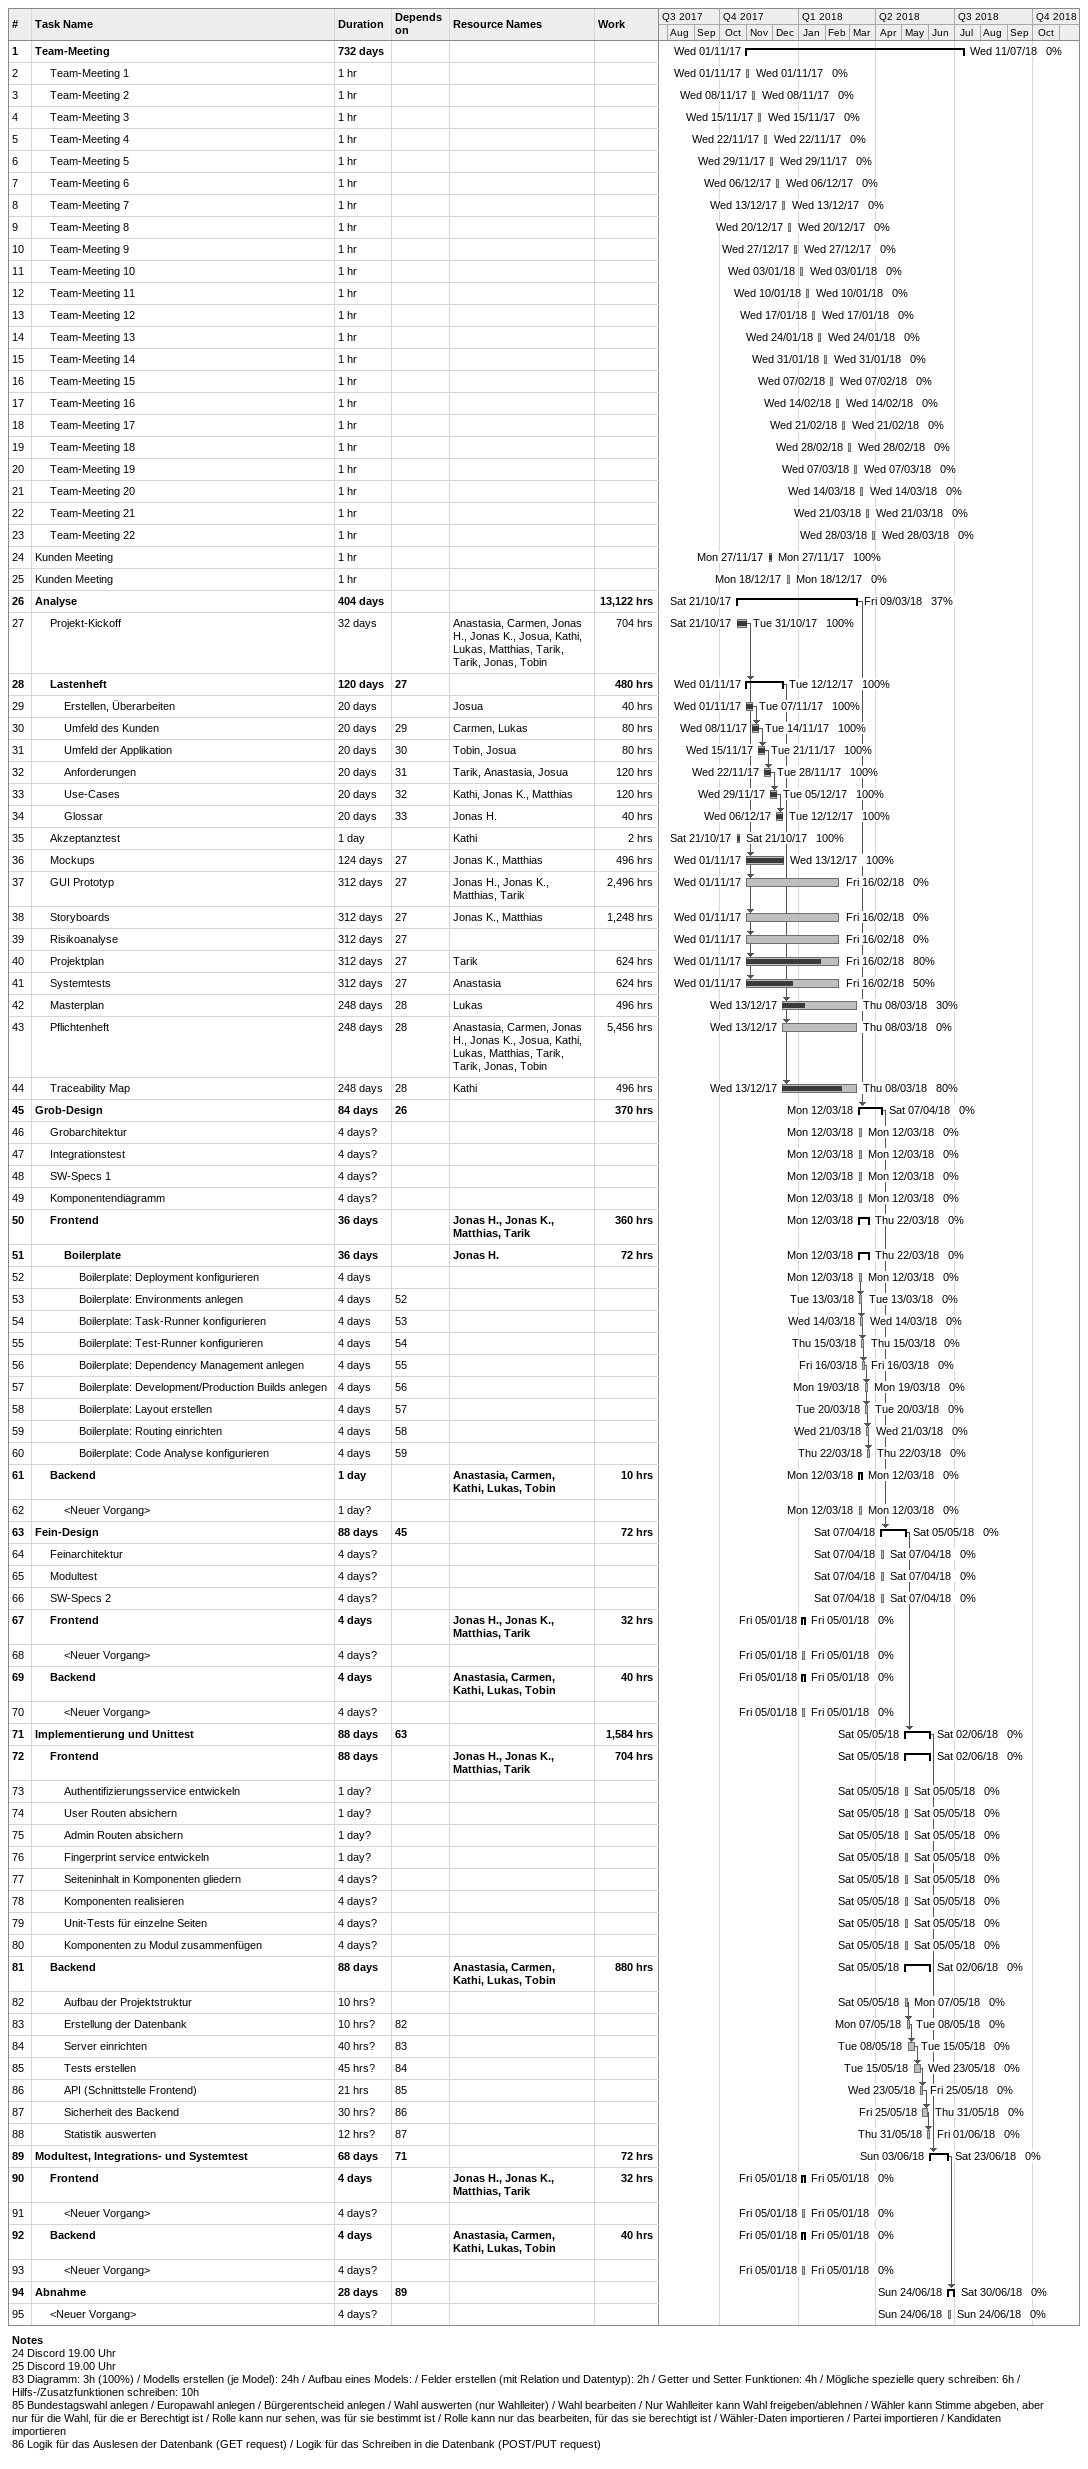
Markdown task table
| ID | Level | Task | Duration | Start | Finish | Predecessors | Resources | % complete | Work (h) |
|---|---|---|---|---|---|---|---|---|---|
| 1 | 1 | **Team-Meeting** | 732d | 2017-11-01 | 2018-07-11 |  |  | 0 |  |
| 2 | 2 | Team-Meeting 1 | 1h | 2017-11-01 | 2017-11-01 |  |  | 0 |  |
| 3 | 2 | Team-Meeting 2 | 1h | 2017-11-08 | 2017-11-08 |  |  | 0 |  |
| 4 | 2 | Team-Meeting 3 | 1h | 2017-11-15 | 2017-11-15 |  |  | 0 |  |
| 5 | 2 | Team-Meeting 4 | 1h | 2017-11-22 | 2017-11-22 |  |  | 0 |  |
| 6 | 2 | Team-Meeting 5 | 1h | 2017-11-29 | 2017-11-29 |  |  | 0 |  |
| 7 | 2 | Team-Meeting 6 | 1h | 2017-12-06 | 2017-12-06 |  |  | 0 |  |
| 8 | 2 | Team-Meeting 7 | 1h | 2017-12-13 | 2017-12-13 |  |  | 0 |  |
| 9 | 2 | Team-Meeting 8 | 1h | 2017-12-20 | 2017-12-20 |  |  | 0 |  |
| 10 | 2 | Team-Meeting 9 | 1h | 2017-12-27 | 2017-12-27 |  |  | 0 |  |
| 11 | 2 | Team-Meeting 10 | 1h | 2018-01-03 | 2018-01-03 |  |  | 0 |  |
| 12 | 2 | Team-Meeting 11 | 1h | 2018-01-10 | 2018-01-10 |  |  | 0 |  |
| 13 | 2 | Team-Meeting 12 | 1h | 2018-01-17 | 2018-01-17 |  |  | 0 |  |
| 14 | 2 | Team-Meeting 13 | 1h | 2018-01-24 | 2018-01-24 |  |  | 0 |  |
| 15 | 2 | Team-Meeting 14 | 1h | 2018-01-31 | 2018-01-31 |  |  | 0 |  |
| 16 | 2 | Team-Meeting 15 | 1h | 2018-02-07 | 2018-02-07 |  |  | 0 |  |
| 17 | 2 | Team-Meeting 16 | 1h | 2018-02-14 | 2018-02-14 |  |  | 0 |  |
| 18 | 2 | Team-Meeting 17 | 1h | 2018-02-21 | 2018-02-21 |  |  | 0 |  |
| 19 | 2 | Team-Meeting 18 | 1h | 2018-02-28 | 2018-02-28 |  |  | 0 |  |
| 20 | 2 | Team-Meeting 19 | 1h | 2018-03-07 | 2018-03-07 |  |  | 0 |  |
| 21 | 2 | Team-Meeting 20 | 1h | 2018-03-14 | 2018-03-14 |  |  | 0 |  |
| 22 | 2 | Team-Meeting 21 | 1h | 2018-03-21 | 2018-03-21 |  |  | 0 |  |
| 23 | 2 | Team-Meeting 22 | 1h | 2018-03-28 | 2018-03-28 |  |  | 0 |  |
| 24 | 1 | Kunden Meeting | 1h | 2017-11-27 | 2017-11-27 |  |  | 100 |  |
| 25 | 1 | Kunden Meeting | 1h | 2017-12-18 | 2017-12-18 |  |  | 0 |  |
| 26 | 1 | **Analyse** | 404d | 2017-10-21 | 2018-03-09 |  |  | 37 | 13122 |
| 27 | 2 | Projekt-Kickoff | 32d | 2017-10-21 | 2017-10-31 |  | Anastasia, Carmen, Jonas H., Jonas K., Josua, Kathi, Lukas, Matthias, Tarik, Tarik, Jonas, Tobin | 100 | 704 |
| 28 | 2 | **Lastenheft** | 120d | 2017-11-01 | 2017-12-12 | 27 |  | 100 | 480 |
| 29 | 3 | Erstellen, Überarbeiten | 20d | 2017-11-01 | 2017-11-07 |  | Josua | 100 | 40 |
| 30 | 3 | Umfeld des Kunden | 20d | 2017-11-08 | 2017-11-14 | 29 | Carmen, Lukas | 100 | 80 |
| 31 | 3 | Umfeld der Applikation | 20d | 2017-11-15 | 2017-11-21 | 30 | Tobin, Josua | 100 | 80 |
| 32 | 3 | Anforderungen | 20d | 2017-11-22 | 2017-11-28 | 31 | Tarik, Anastasia, Josua | 100 | 120 |
| 33 | 3 | Use-Cases | 20d | 2017-11-29 | 2017-12-05 | 32 | Kathi, Jonas K., Matthias | 100 | 120 |
| 34 | 3 | Glossar | 20d | 2017-12-06 | 2017-12-12 | 33 | Jonas H. | 100 | 40 |
| 35 | 2 | Akzeptanztest | 1d | 2017-10-21 | 2017-10-21 |  | Kathi | 100 | 2 |
| 36 | 2 | Mockups | 124d | 2017-11-01 | 2017-12-13 | 27 | Jonas K., Matthias | 100 | 496 |
| 37 | 2 | GUI Prototyp | 312d | 2017-11-01 | 2018-02-16 | 27 | Jonas H., Jonas K., Matthias, Tarik | 0 | 2496 |
| 38 | 2 | Storyboards | 312d | 2017-11-01 | 2018-02-16 | 27 | Jonas K., Matthias | 0 | 1248 |
| 39 | 2 | Risikoanalyse | 312d | 2017-11-01 | 2018-02-16 | 27 |  | 0 |  |
| 40 | 2 | Projektplan | 312d | 2017-11-01 | 2018-02-16 | 27 | Tarik | 80 | 624 |
| 41 | 2 | Systemtests | 312d | 2017-11-01 | 2018-02-16 | 27 | Anastasia | 50 | 624 |
| 42 | 2 | Masterplan | 248d | 2017-12-13 | 2018-03-08 | 28 | Lukas | 30 | 496 |
| 43 | 2 | Pflichtenheft | 248d | 2017-12-13 | 2018-03-08 | 28 | Anastasia, Carmen, Jonas H., Jonas K., Josua, Kathi, Lukas, Matthias, Tarik, Tarik, Jonas, Tobin | 0 | 5456 |
| 44 | 2 | Traceability Map | 248d | 2017-12-13 | 2018-03-08 | 28 | Kathi | 80 | 496 |
| 45 | 1 | **Grob-Design** | 84d | 2018-03-12 | 2018-04-07 | 26 |  | 0 | 370 |
| 46 | 2 | Grobarchitektur | 4d? | 2018-03-12 | 2018-03-12 |  |  | 0 |  |
| 47 | 2 | Integrationstest | 4d? | 2018-03-12 | 2018-03-12 |  |  | 0 |  |
| 48 | 2 | SW-Specs 1 | 4d? | 2018-03-12 | 2018-03-12 |  |  | 0 |  |
| 49 | 2 | Komponentendiagramm | 4d? | 2018-03-12 | 2018-03-12 |  |  | 0 |  |
| 50 | 2 | **Frontend** | 36d | 2018-03-12 | 2018-03-22 |  | Jonas H., Jonas K., Matthias, Tarik | 0 | 360 |
| 51 | 3 | **Boilerplate** | 36d | 2018-03-12 | 2018-03-22 |  | Jonas H. | 0 | 72 |
| 52 | 4 | Boilerplate: Deployment konfigurieren | 4d | 2018-03-12 | 2018-03-12 |  |  | 0 |  |
| 53 | 4 | Boilerplate: Environments anlegen | 4d | 2018-03-13 | 2018-03-13 | 52 |  | 0 |  |
| 54 | 4 | Boilerplate: Task-Runner konfigurieren | 4d | 2018-03-14 | 2018-03-14 | 53 |  | 0 |  |
| 55 | 4 | Boilerplate: Test-Runner konfigurieren | 4d | 2018-03-15 | 2018-03-15 | 54 |  | 0 |  |
| 56 | 4 | Boilerplate: Dependency Management anlegen | 4d | 2018-03-16 | 2018-03-16 | 55 |  | 0 |  |
| 57 | 4 | Boilerplate: Development/Production Builds anlegen | 4d | 2018-03-19 | 2018-03-19 | 56 |  | 0 |  |
| 58 | 4 | Boilerplate: Layout erstellen | 4d | 2018-03-20 | 2018-03-20 | 57 |  | 0 |  |
| 59 | 4 | Boilerplate: Routing einrichten | 4d | 2018-03-21 | 2018-03-21 | 58 |  | 0 |  |
| 60 | 4 | Boilerplate: Code Analyse konfigurieren | 4d | 2018-03-22 | 2018-03-22 | 59 |  | 0 |  |
| 61 | 2 | **Backend** | 1d | 2018-03-12 | 2018-03-12 |  | Anastasia, Carmen, Kathi, Lukas, Tobin | 0 | 10 |
| 62 | 3 | <Neuer Vorgang> | 1d? | 2018-03-12 | 2018-03-12 |  |  | 0 |  |
| 63 | 1 | **Fein-Design** | 88d | 2018-04-07 | 2018-05-05 | 45 |  | 0 | 72 |
| 64 | 2 | Feinarchitektur | 4d? | 2018-04-07 | 2018-04-07 |  |  | 0 |  |
| 65 | 2 | Modultest | 4d? | 2018-04-07 | 2018-04-07 |  |  | 0 |  |
| 66 | 2 | SW-Specs 2 | 4d? | 2018-04-07 | 2018-04-07 |  |  | 0 |  |
| 67 | 2 | **Frontend** | 4d | 2018-01-05 | 2018-01-05 |  | Jonas H., Jonas K., Matthias, Tarik | 0 | 32 |
| 68 | 3 | <Neuer Vorgang> | 4d? | 2018-01-05 | 2018-01-05 |  |  | 0 |  |
| 69 | 2 | **Backend** | 4d | 2018-01-05 | 2018-01-05 |  | Anastasia, Carmen, Kathi, Lukas, Tobin | 0 | 40 |
| 70 | 3 | <Neuer Vorgang> | 4d? | 2018-01-05 | 2018-01-05 |  |  | 0 |  |
| 71 | 1 | **Implementierung und Unittest** | 88d | 2018-05-05 | 2018-06-02 | 63 |  | 0 | 1584 |
| 72 | 2 | **Frontend** | 88d | 2018-05-05 | 2018-06-02 |  | Jonas H., Jonas K., Matthias, Tarik | 0 | 704 |
| 73 | 3 | Authentifizierungsservice entwickeln | 1d? | 2018-05-05 | 2018-05-05 |  |  | 0 |  |
| 74 | 3 | User Routen absichern | 1d? | 2018-05-05 | 2018-05-05 |  |  | 0 |  |
| 75 | 3 | Admin Routen absichern | 1d? | 2018-05-05 | 2018-05-05 |  |  | 0 |  |
| 76 | 3 | Fingerprint service entwickeln | 1d? | 2018-05-05 | 2018-05-05 |  |  | 0 |  |
| 77 | 3 | Seiteninhalt in Komponenten gliedern | 4d? | 2018-05-05 | 2018-05-05 |  |  | 0 |  |
| 78 | 3 | Komponenten realisieren | 4d? | 2018-05-05 | 2018-05-05 |  |  | 0 |  |
| 79 | 3 | Unit-Tests für einzelne Seiten | 4d? | 2018-05-05 | 2018-05-05 |  |  | 0 |  |
| 80 | 3 | Komponenten zu Modul zusammenfügen | 4d? | 2018-05-05 | 2018-05-05 |  |  | 0 |  |
| 81 | 2 | **Backend** | 88d | 2018-05-05 | 2018-06-02 |  | Anastasia, Carmen, Kathi, Lukas, Tobin | 0 | 880 |
| 82 | 3 | Aufbau der Projektstruktur | 10h? | 2018-05-05 | 2018-05-07 |  |  | 0 |  |
| 83 | 3 | Erstellung der Datenbank | 10h? | 2018-05-07 | 2018-05-08 | 82 |  | 0 |  |
| 84 | 3 | Server einrichten | 40h? | 2018-05-08 | 2018-05-15 | 83 |  | 0 |  |
| 85 | 3 | Tests erstellen | 45h? | 2018-05-15 | 2018-05-23 | 84 |  | 0 |  |
| 86 | 3 | API (Schnittstelle Frontend) | 21h | 2018-05-23 | 2018-05-25 | 85 |  | 0 |  |
| 87 | 3 | Sicherheit des Backend | 30h? | 2018-05-25 | 2018-05-31 | 86 |  | 0 |  |
| 88 | 3 | Statistik auswerten | 12h? | 2018-05-31 | 2018-06-01 | 87 |  | 0 |  |
| 89 | 1 | **Modultest, Integrations- und Systemtest** | 68d | 2018-06-03 | 2018-06-23 | 71 |  | 0 | 72 |
| 90 | 2 | **Frontend** | 4d | 2018-01-05 | 2018-01-05 |  | Jonas H., Jonas K., Matthias, Tarik | 0 | 32 |
| 91 | 3 | <Neuer Vorgang> | 4d? | 2018-01-05 | 2018-01-05 |  |  | 0 |  |
| 92 | 2 | **Backend** | 4d | 2018-01-05 | 2018-01-05 |  | Anastasia, Carmen, Kathi, Lukas, Tobin | 0 | 40 |
| 93 | 3 | <Neuer Vorgang> | 4d? | 2018-01-05 | 2018-01-05 |  |  | 0 |  |
| 94 | 1 | **Abnahme** | 28d | 2018-06-24 | 2018-06-30 | 89 |  | 0 |  |
| 95 | 2 | <Neuer Vorgang> | 4d? | 2018-06-24 | 2018-06-24 |  |  | 0 |  |

Notes
- 24: Discord 19.00 Uhr
- 25: Discord 19.00 Uhr
- 83: Diagramm: 3h (100%) / Modells erstellen (je Model): 24h / Aufbau eines Models: / Felder erstellen (mit Relation und Datentyp): 2h / Getter und Setter Funktionen: 4h / Mögliche spezielle query schreiben: 6h / Hilfs-/Zusatzfunktionen schreiben: 10h
- 85: Bundestagswahl anlegen / Europawahl anlegen / Bürgerentscheid anlegen / Wahl auswerten (nur Wahlleiter) / Wahl bearbeiten / Nur Wahlleiter kann Wahl freigeben/ablehnen / Wähler kann Stimme abgeben, aber nur für die Wahl, für die er Berechtigt ist / Rolle kann nur sehen, was für sie bestimmt ist / Rolle kann nur das bearbeiten, für das sie berechtigt ist / Wähler-Daten importieren / Partei importieren / Kandidaten importieren
- 86: Logik für das Auslesen der Datenbank (GET request) / Logik für das Schreiben in die Datenbank (POST/PUT request)
